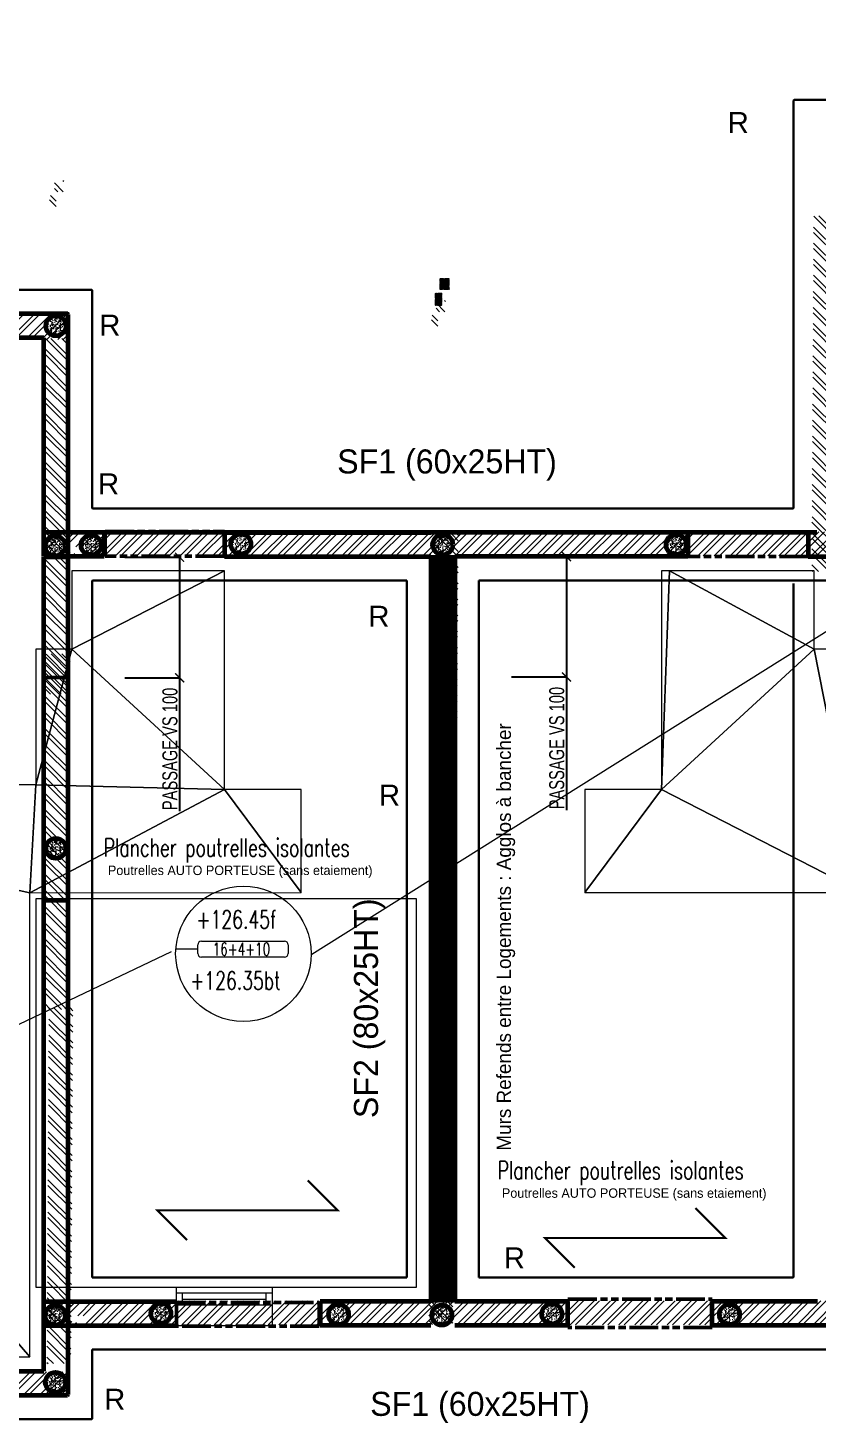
# Model space of a CAD drawing. Header units: metres. Extents: x -12536 to 12621, y -17191 to 9596.
# Drawn here: x -4391 to -3735, y -14073 to -12912 of the extents above; entities that cross this region are included whole.
import ezdxf

# ---------------------------------------------------------------- set-up
doc = ezdxf.new("R2010")
doc.units = ezdxf.units.M
doc.header["$MEASUREMENT"] = 0
doc.header["$PDMODE"] = 2
doc.header["$PDSIZE"] = 0.25
doc.linetypes.add('ACAD_ISO09W100', pattern=[45, 24, -3, 6, -3, 6, -3])
for name, color, linetype, lineweight in [('B-COT', 1, 'Continuous', 18), ('B-HAC', 8, 'Continuous', 9), ('B-HACH', 8, 'Continuous', 9), ('B-TEXT-NIVEAU', 3, 'Continuous', 20), ('B-TITRE POTEAUX', 7, 'Continuous', 60), ('B-VOILE-BA', 7, 'Continuous', 60), ('DALLE', 5, 'Continuous', 9)]:
    doc.layers.add(name, color=color, linetype=linetype, lineweight=lineweight)
doc.layers.add('B-HATCH-RELEVE', color=7, linetype='Continuous')
doc.layers.add('Calque commun', color=7, linetype='Continuous')
doc.styles.add('Arial', font='arial.ttf', dxfattribs={"height": 0.128})
doc.styles.add('Century Gothic4', font='GOTHIC.TTF', dxfattribs={"height": 0.4})
doc.styles.add('TEXTE', font='arial.ttf', dxfattribs={"width": 0.7})
doc.styles.add('TEXTE100', font='romans.shx', dxfattribs={"width": 0.7, "height": 0.3})
doc.dimstyles.new('COT 50', dxfattribs={"dimscale": 0.05, "dimtxt": 250, "dimasz": 150, "dimexe": 1, "dimexo": 2, "dimgap": 30, "dimtad": 1, "dimdec": 1, "dimrnd": 0.5, "dimzin": 12, "dimdsep": 46, "dimtxsty": 'TEXTE', "dimblk1": 'ARCHTICK', "dimblk2": 'ARCHTICK', "dimsah": 1, "dimcen": 0, "dimdle": 1.5, "dimclrd": 1, "dimclre": 1, "dimclrt": 3, "dimadec": 0, "dimazin": 0, "dimtfac": 1, "dimtdec": 1, "dimtmove": 0, "dimatfit": 3, "dimldrblk": 'ARCHTICK', "dimfxl": 1, "dimtolj": 1, "dimtzin": 0, "dimarcsym": 0})

# ---------------------------------------------------------------- blocks, each defined once
blk = doc.blocks.new('@PRES_1_$$_1-32')
at = {"layer": 'Calque commun', "color": 5, "linetype": 'Continuous', "lineweight": 5}
for p, q in [((0, 0.32), (0.8, 0.32)), ((0.8, 0.15), (0, 0.15)), ((0.05, 0.05), (0.05, 0.15)), ((0.75, 0.15), (0.75, 0.05)), ((0.8, 0.05), (0, 0.05)), ((0, 0), (0.8, 0)), ((0.05, 0.1), (0.75, 0.1))]:
    blk.add_line(p, q, dxfattribs=at)
blk = doc.blocks.new('@PRES_1_$$_1-33')
at = {"layer": 'Calque commun', "color": 7, "linetype": 'Continuous', "lineweight": 5}
blk.add_line((0, 0), (0, 0.32), dxfattribs=at)
blk = doc.blocks.new('@PRES_1_$$_1-34')
at = {"layer": 'Calque commun', "color": 7, "linetype": 'Continuous', "lineweight": 5}
blk.add_line((0, 0), (0, 0.32), dxfattribs=at)
blk = doc.blocks.new('INTER_2D_COMB12')
at = {"layer": 'Calque commun', "color": 0, "linetype": 'ByBlock', "lineweight": -2}
for name in ['@PRES_1_$$_1-32', '@PRES_1_$$_1-33']:
    blk.add_blockref(name, (0, 0), dxfattribs=at)
at = {"layer": 'Calque commun', "color": 0, "linetype": 'ByBlock', "lineweight": -2, "extrusion": (0, 0, -1), "xscale": -1, "yscale": -1, "zscale": -1, "rotation": 180}
blk.add_blockref('@PRES_1_$$_1-34', (-0.8, 0), dxfattribs=at)
blk = doc.blocks.new('PLACED_COMB12')
at = {"layer": 'Calque commun', "color": 0, "linetype": 'ByBlock', "lineweight": -2}
blk.add_blockref('INTER_2D_COMB12', (0, 0), dxfattribs=at)
blk = doc.blocks.new('_ArchTick')
at = {"color": 0, "linetype": 'ByBlock', "const_width": 0.15}
blk.add_lwpolyline([(-0.5, -0.5), (0.5, 0.5)], dxfattribs=at)
blk = doc.blocks.new('*D2152')
at = {"layer": 'B-HATCH-RELEVE', "color": 1, "lineweight": -2, "transparency": 16777216}
for p, q in [((-4310.9, -13352.6), (-4265.1, -13352.6)), ((-4265.2, -13352.5), (-4265.2, -13452.9)), ((-4310.9, -13452.9), (-4265.1, -13452.9)), ((-4265.2, -13452.9), (-4265.2, -13563.8))]:
    blk.add_line(p, q, dxfattribs=at)
at = {"layer": 'Defpoints', "color": 0, "transparency": 16777216}
for p in [(-4311, -13352.6), (-4311, -13452.9), (-4265.2, -13452.9)]:
    blk.add_point(p, dxfattribs=at)
at = {"layer": 'B-HATCH-RELEVE', "color": 1, "lineweight": -2, "transparency": 16777216, "xscale": 7.5, "yscale": 7.5, "zscale": 7.5}
for p, rotation in [((-4265.2, -13352.6), 90), ((-4265.2, -13452.9), 270)]:
    blk.add_blockref('_ArchTick', p, dxfattribs=dict(at, rotation=rotation))
at = {"layer": 'B-HATCH-RELEVE', "color": 3, "transparency": 16777216, "insert": (-4273.2, -13512.1), "char_height": 12.5, "attachment_point": 5, "rotation": 90, "style": 'TEXTE'}
blk.add_mtext('\\A1;PASSAGE VS 100', dxfattribs=at)
blk = doc.blocks.new('*D2153')
at = {"layer": 'B-HATCH-RELEVE', "color": 1, "lineweight": -2, "transparency": 16777216}
for p, q in [((-3989, -13352), (-3943.2, -13352)), ((-3943.2, -13351.9), (-3943.2, -13452.2)), ((-3989, -13452.2), (-3943.2, -13452.2)), ((-3943.2, -13452.2), (-3943.2, -13563.1))]:
    blk.add_line(p, q, dxfattribs=at)
at = {"layer": 'Defpoints', "color": 0, "transparency": 16777216}
for p in [(-3989.1, -13352), (-3989.1, -13452.2), (-3943.2, -13452.2)]:
    blk.add_point(p, dxfattribs=at)
at = {"layer": 'B-HATCH-RELEVE', "color": 1, "lineweight": -2, "transparency": 16777216, "xscale": 7.5, "yscale": 7.5, "zscale": 7.5}
for p, rotation in [((-3943.2, -13352), 90), ((-3943.2, -13452.2), 270)]:
    blk.add_blockref('_ArchTick', p, dxfattribs=dict(at, rotation=rotation))
at = {"layer": 'B-HATCH-RELEVE', "color": 3, "transparency": 16777216, "insert": (-3951.2, -13511.4), "char_height": 12.5, "attachment_point": 5, "rotation": 90, "style": 'TEXTE'}
blk.add_mtext('\\A1;PASSAGE VS 100', dxfattribs=at)

msp = doc.modelspace()

# ---------------------------------------------------------------- hatches: boundary and pattern name
at = {"layer": 'B-HAC'}
h = msp.add_hatch(dxfattribs=at)
h.set_pattern_fill('ANSI32', color=256, angle=-90)
h.set_pattern_definition([(315, (88365.885, 50509.699), (6.7351921, 6.7351921), []), (315, (88365.885, 50505.209), (6.7351921, 6.7351921), [])])
h.paths.add_polyline_path([(-3717.344, -13068.5), (-3719.012, -13364.481), (-3739.012, -13364.481), (-3737.344, -13068.5)])
h.paths.add_polyline_path([(-3736.701, -12392.164), (-3731.193, -12392.239), (-3731.193, -12402.582), (-3736.701, -12402.508)])
h.paths.add_polyline_path([(-3732.792, -12380.007), (-3724.959, -12379.962), (-3724.933, -12389.234), (-3732.766, -12389.279)])
h = msp.add_hatch(dxfattribs=at)
h.set_pattern_fill('ANSI32', color=256, angle=-90)
h.set_pattern_definition([(315, (87726.695, 50407.707), (6.7351921, 6.7351921), []), (315, (87726.695, 50403.217), (6.7351921, 6.7351921), [])])
h.paths.add_polyline_path([(-4356.533, -13170.492), (-4358.201, -13466.473), (-4378.201, -13466.473), (-4376.533, -13170.492)])
h.paths.add_polyline_path([(-4375.891, -12494.156), (-4370.382, -12494.231), (-4370.382, -12504.574), (-4375.891, -12504.5)])
h.paths.add_polyline_path([(-4371.981, -12481.999), (-4364.148, -12481.954), (-4364.122, -12491.226), (-4371.955, -12491.271)])
h = msp.add_hatch(dxfattribs=at)
h.set_pattern_fill('ANSI32', color=256, angle=-90)
h.set_pattern_definition([(315, (87726.851, 50145.274), (6.7351921, 6.7351921), []), (315, (87726.851, 50140.784), (6.7351921, 6.7351921), [])])
h.paths.add_polyline_path([(-4356.377, -13432.925), (-4358.045, -13728.905), (-4378.045, -13728.905), (-4376.377, -13432.925)])
h.paths.add_polyline_path([(-4375.735, -12756.589), (-4370.226, -12756.663), (-4370.226, -12767.007), (-4375.735, -12766.932)])
h.paths.add_polyline_path([(-4371.826, -12744.431), (-4363.992, -12744.387), (-4363.966, -12753.659), (-4371.799, -12753.703)])
h = msp.add_hatch(dxfattribs=at)
h.set_pattern_fill('ANSI32', color=256, angle=-90)
h.set_pattern_definition([(315, (87729.226, 49850.515), (6.7351921, 6.7351921), []), (315, (87729.226, 49846.025), (6.7351921, 6.7351921), [])])
h.paths.add_polyline_path([(-4354.003, -13727.684), (-4355.671, -14023.665), (-4375.671, -14023.665), (-4374.003, -13727.684)])
h.paths.add_polyline_path([(-4373.36, -13051.348), (-4367.852, -13051.423), (-4367.852, -13061.766), (-4373.36, -13061.691)])
h.paths.add_polyline_path([(-4369.451, -13039.191), (-4361.618, -13039.146), (-4361.592, -13048.418), (-4369.425, -13048.463)])
h = msp.add_hatch(dxfattribs=at)
h.set_pattern_fill('ANSI32', color=1, angle=-90)
h.set_pattern_definition([(315, (-101.99984, -18422.1329), (0.265165043, 0.265165043), []), (315, (-101.99984, -18422.30967), (0.265165043, 0.265165043), [])])
h.paths.add_polyline_path([(-4035.865, -13352.414), (-4036.305, -13972.636), (-4055.5, -13972.633), (-4055.06, -13352.411)])
h.paths.add_polyline_path([(-4052.437, -13132.704), (-4046.928, -13132.779), (-4046.928, -13143.122), (-4052.437, -13143.048)])
h.paths.add_polyline_path([(-4048.528, -13120.547), (-4040.694, -13120.502), (-4040.668, -13129.774), (-4048.502, -13129.819)])
h = msp.add_hatch(dxfattribs=at)
h.set_pattern_fill('ANSI32', color=256, angle=-90)
h.set_pattern_definition([(315, (88046.972, 49750.74), (6.7351921, 6.7351921), []), (315, (88046.972, 49746.2495), (6.7351921, 6.7351921), [])])
h.paths.add_polyline_path([(-4033.164, -13333.434), (-4037.775, -13991.044), (-4057.775, -13991.044), (-4053.164, -13333.434)])
h.paths.add_polyline_path([(-4055.614, -13151.123), (-4050.105, -13151.198), (-4050.105, -13161.541), (-4055.614, -13161.467)])
h.paths.add_polyline_path([(-4051.704, -13138.966), (-4043.871, -13138.922), (-4043.845, -13148.193), (-4051.678, -13148.238)])
h = msp.add_hatch(dxfattribs=at)
h.set_pattern_fill('ANSI32', color=256)
h.set_pattern_definition([(45, (-67898.721, 78933.47), (-6.7351921, 6.7351921), []), (45, (-67894.231, 78933.47), (-6.7351921, 6.7351921), [])])
h.paths.add_polyline_path([(-5016.02, -13151.201), (-4357.176, -13151.277), (-4357.176, -13171.277), (-5016.02, -13171.201)])
h.paths.add_polyline_path([(-4996.858, -13169.116), (-4996.783, -13163.607), (-4986.44, -13163.607), (-4986.515, -13169.116)], flags=16)
h.paths.add_polyline_path([(-5009.015, -13165.206), (-5009.06, -13157.373), (-4999.788, -13157.347), (-4999.743, -13165.18)], flags=16)
h = msp.add_hatch(dxfattribs=at)
h.set_pattern_fill('ANSI32', color=256)
h.set_pattern_definition([(45, (-67258.114, 78753.221), (-6.7351921, 6.7351921), []), (45, (-67253.624, 78753.221), (-6.7351921, 6.7351921), [])])
h.paths.add_polyline_path([(-4375.413, -13331.45), (-3716.569, -13331.526), (-3716.569, -13351.526), (-4375.413, -13351.45)])
h.paths.add_polyline_path([(-4356.251, -13349.365), (-4356.176, -13343.857), (-4345.833, -13343.857), (-4345.907, -13349.365)], flags=16)
h.paths.add_polyline_path([(-4368.408, -13345.456), (-4368.453, -13337.623), (-4359.181, -13337.597), (-4359.136, -13345.43)], flags=16)
h = msp.add_hatch(dxfattribs=at)
h.set_pattern_fill('ANSI32', color=256)
h.set_pattern_definition([(45, (-67256.661, 78113.198), (-6.7351921, 6.7351921), []), (45, (-67252.171, 78113.198), (-6.7351921, 6.7351921), [])])
h.paths.add_polyline_path([(-4373.96, -13971.473), (-3715.117, -13971.549), (-3715.117, -13991.549), (-4373.96, -13991.473)])
h.paths.add_polyline_path([(-4354.798, -13989.388), (-4354.723, -13983.879), (-4344.38, -13983.879), (-4344.455, -13989.388)], flags=16)
h.paths.add_polyline_path([(-4366.955, -13985.478), (-4367, -13977.645), (-4357.728, -13977.619), (-4357.683, -13985.452)], flags=16)
h = msp.add_hatch(dxfattribs=at)
h.set_pattern_fill('ANSI32', color=256)
h.set_pattern_definition([(45, (-67901.06, 78054.328), (-6.7351921, 6.7351921), []), (45, (-67896.57, 78054.328), (-6.7351921, 6.7351921), [])])
h.paths.add_polyline_path([(-5018.359, -14030.344), (-4359.515, -14030.42), (-4359.515, -14050.42), (-5018.359, -14050.344)])
h.paths.add_polyline_path([(-4999.197, -14048.258), (-4999.122, -14042.75), (-4988.779, -14042.75), (-4988.853, -14048.258)], flags=16)
h.paths.add_polyline_path([(-5011.354, -14044.349), (-5011.399, -14036.516), (-5002.127, -14036.49), (-5002.082, -14044.323)], flags=16)
at = {"layer": 'B-HACH', "ltscale": 0.225}
h = msp.add_hatch(dxfattribs=at)
h.set_pattern_fill('AR-CONC', color=256, scale=0.028, style=0)
h.set_pattern_definition([(50, (3566.4433, -1823.524), (5.1011707, -0.4462944), [0.5334, -5.8674]), (355, (3566.4433, -1823.524), (-0.9867991, 5.349586), [0.42672, -4.69392]), (100.451, (3566.8684, -1823.561), (4.11439, 4.9032673), [0.45332, -4.98652]), (46.1842, (3566.443, -1822.1016), (7.5902131, -1.1771852), [0.8001, -8.8011]), (96.6356, (3567.076, -1822.2), (6.6473186, 6.9279156), [0.67998, -7.47978]), (351.184, (3566.443, -1822.102), (6.647329, 6.9279033), [0.64008, -7.04088]), (21, (3567.1545, -1822.4572), (4.2452166, -2.8634345), [0.5334, -5.8674]), (326, (3567.1545, -1822.457), (1.7304568, 5.157263), [0.42672, -4.69392]), (71.4514, (3567.508, -1822.696), (5.9756617, 2.29384), [0.45332, -4.98652]), (37.5, (3566.4433, -1823.524), (0.0864809, 2.3675411), [0, -4.637024, 0, -4.76504, 0, -4.7117]), (7.5, (3566.4433, -1823.524), (1.87095055, 2.8050561), [0, -2.716784, 0, -4.530344, 0, -1.79578]), (327.5, (3564.8573, -1823.524), (3.79653666, -0.16040483), [0, -1.778, 0, -5.54736, 0, -7.36092]), (317.5, (3564.146, -1823.524), (4.1476171, 0.71194175), [0, -2.3114, 0, -3.684016, 0, -5.22732])])
h.paths.add_polyline_path([(-4359.744, -13159.987, 1), (-4376.544, -13159.987, 1)])
h = msp.add_hatch(dxfattribs=at)
h.set_pattern_fill('AR-CONC', color=256, scale=0.028, style=0)
h.set_pattern_definition([(50, (3565.7417, -2006.5864), (5.1011707, -0.4462944), [0.5334, -5.8674]), (355, (3565.7417, -2006.5864), (-0.9867991, 5.349586), [0.42672, -4.69392]), (100.451, (3566.167, -2006.6236), (4.11439, 4.9032673), [0.45332, -4.98652]), (46.1842, (3565.7417, -2005.164), (7.5902131, -1.1771852), [0.8001, -8.8011]), (96.6356, (3566.374, -2005.262), (6.6473186, 6.9279156), [0.67998, -7.47978]), (351.184, (3565.742, -2005.164), (6.647329, 6.9279033), [0.64008, -7.04088]), (21, (3566.453, -2005.5196), (4.2452166, -2.8634345), [0.5334, -5.8674]), (326, (3566.453, -2005.5196), (1.7304568, 5.157263), [0.42672, -4.69392]), (71.4514, (3566.8066, -2005.758), (5.9756617, 2.29384), [0.45332, -4.98652]), (37.5, (3565.7417, -2006.5864), (0.0864809, 2.3675411), [0, -4.637024, 0, -4.76504, 0, -4.7117]), (7.5, (3565.7417, -2006.5864), (1.87095055, 2.8050561), [0, -2.716784, 0, -4.530344, 0, -1.79578]), (327.5, (3564.1557, -2006.5864), (3.79653666, -0.16040483), [0, -1.778, 0, -5.54736, 0, -7.36092]), (317.5, (3563.4445, -2006.5864), (4.1476171, 0.71194175), [0, -2.3114, 0, -3.684016, 0, -5.22732])])
h.paths.add_polyline_path([(-4360.446, -13343.05, 1), (-4377.246, -13343.05, 1)])
h = msp.add_hatch(dxfattribs=at)
h.set_pattern_fill('AR-CONC', color=256, scale=0.028, style=0)
h.set_pattern_definition([(50, (3595.7904, -2006.0775), (5.1011707, -0.4462944), [0.5334, -5.8674]), (355, (3595.7904, -2006.0775), (-0.9867991, 5.349586), [0.42672, -4.69392]), (100.451, (3596.2155, -2006.1147), (4.11439, 4.9032673), [0.45332, -4.98652]), (46.1842, (3595.7904, -2004.655), (7.5902131, -1.1771852), [0.8001, -8.8011]), (96.6356, (3596.423, -2004.753), (6.6473186, 6.9279156), [0.67998, -7.47978]), (351.184, (3595.79, -2004.655), (6.647329, 6.9279033), [0.64008, -7.04088]), (21, (3596.5016, -2005.0107), (4.2452166, -2.8634345), [0.5334, -5.8674]), (326, (3596.5016, -2005.0107), (1.7304568, 5.157263), [0.42672, -4.69392]), (71.4514, (3596.8553, -2005.2493), (5.9756617, 2.29384), [0.45332, -4.98652]), (37.5, (3595.7904, -2006.0775), (0.0864809, 2.3675411), [0, -4.637024, 0, -4.76504, 0, -4.7117]), (7.5, (3595.7904, -2006.0775), (1.87095055, 2.8050561), [0, -2.716784, 0, -4.530344, 0, -1.79578]), (327.5, (3594.2044, -2006.0775), (3.79653666, -0.16040483), [0, -1.778, 0, -5.54736, 0, -7.36092]), (317.5, (3593.4932, -2006.0775), (4.1476171, 0.71194175), [0, -2.3114, 0, -3.684016, 0, -5.22732])])
h.paths.add_polyline_path([(-4330.397, -13342.541, 1), (-4347.197, -13342.541, 1)])
h = msp.add_hatch(dxfattribs=at)
h.set_pattern_fill('AR-CONC', color=256, scale=0.028, style=0)
h.set_pattern_definition([(50, (3720.398, -2005.0597), (5.1011707, -0.4462944), [0.5334, -5.8674]), (355, (3720.398, -2005.0597), (-0.9867991, 5.349586), [0.42672, -4.69392]), (100.451, (3720.823, -2005.097), (4.11439, 4.9032673), [0.45332, -4.98652]), (46.1842, (3720.398, -2003.637), (7.5902131, -1.1771852), [0.8001, -8.8011]), (96.6356, (3721.0304, -2003.735), (6.6473186, 6.9279156), [0.67998, -7.47978]), (351.184, (3720.398, -2003.637), (6.647329, 6.9279033), [0.64008, -7.04088]), (21, (3721.109, -2003.993), (4.2452166, -2.8634345), [0.5334, -5.8674]), (326, (3721.109, -2003.993), (1.7304568, 5.157263), [0.42672, -4.69392]), (71.4514, (3721.463, -2004.2315), (5.9756617, 2.29384), [0.45332, -4.98652]), (37.5, (3720.3979, -2005.0597), (0.0864809, 2.3675411), [0, -4.637024, 0, -4.76504, 0, -4.7117]), (7.5, (3720.3979, -2005.0597), (1.87095055, 2.8050561), [0, -2.716784, 0, -4.530344, 0, -1.79578]), (327.5, (3718.8119, -2005.0597), (3.79653666, -0.16040483), [0, -1.778, 0, -5.54736, 0, -7.36092]), (317.5, (3718.1007, -2005.0597), (4.1476171, 0.71194175), [0, -2.3114, 0, -3.684016, 0, -5.22732])])
h.paths.add_polyline_path([(-4205.789, -13341.523, 1), (-4222.589, -13341.523, 1)])
h = msp.add_hatch(dxfattribs=at)
h.set_pattern_fill('AR-CONC', color=256, scale=0.028, style=0)
h.set_pattern_definition([(50, (3888.426, -2005.621), (5.1011707, -0.4462944), [0.5334, -5.8674]), (355, (3888.426, -2005.621), (-0.9867991, 5.349586), [0.42672, -4.69392]), (100.451, (3888.851, -2005.6583), (4.11439, 4.9032673), [0.45332, -4.98652]), (46.1842, (3888.426, -2004.199), (7.5902131, -1.1771852), [0.8001, -8.8011]), (96.6356, (3889.058, -2004.297), (6.6473186, 6.9279156), [0.67998, -7.47978]), (351.184, (3888.426, -2004.199), (6.647329, 6.9279033), [0.64008, -7.04088]), (21, (3889.137, -2004.5543), (4.2452166, -2.8634345), [0.5334, -5.8674]), (326, (3889.137, -2004.5543), (1.7304568, 5.157263), [0.42672, -4.69392]), (71.4514, (3889.491, -2004.793), (5.9756617, 2.29384), [0.45332, -4.98652]), (37.5, (3888.4258, -2005.6211), (0.0864809, 2.3675411), [0, -4.637024, 0, -4.76504, 0, -4.7117]), (7.5, (3888.4258, -2005.621), (1.87095055, 2.8050561), [0, -2.716784, 0, -4.530344, 0, -1.79578]), (327.5, (3886.8398, -2005.6211), (3.79653666, -0.16040483), [0, -1.778, 0, -5.54736, 0, -7.36092]), (317.5, (3886.1286, -2005.621), (4.1476171, 0.71194175), [0, -2.3114, 0, -3.684016, 0, -5.22732])])
h.paths.add_polyline_path([(-4037.761, -13342.084, 1), (-4054.561, -13342.084, 1)])
h = msp.add_hatch(dxfattribs=at)
h.set_pattern_fill('AR-CONC', color=256, scale=0.028, style=0)
h.set_pattern_definition([(50, (4082.686, -2005.5192), (5.1011707, -0.4462944), [0.5334, -5.8674]), (355, (4082.686, -2005.519), (-0.9867991, 5.349586), [0.42672, -4.69392]), (100.451, (4083.111, -2005.5564), (4.11439, 4.9032673), [0.45332, -4.98652]), (46.1842, (4082.686, -2004.097), (7.5902131, -1.1771852), [0.8001, -8.8011]), (96.6356, (4083.3186, -2004.195), (6.6473186, 6.9279156), [0.67998, -7.47978]), (351.184, (4082.686, -2004.097), (6.647329, 6.9279033), [0.64008, -7.04088]), (21, (4083.3973, -2004.4524), (4.2452166, -2.8634345), [0.5334, -5.8674]), (326, (4083.3973, -2004.4524), (1.7304568, 5.157263), [0.42672, -4.69392]), (71.4514, (4083.751, -2004.691), (5.9756617, 2.29384), [0.45332, -4.98652]), (37.5, (4082.686, -2005.5192), (0.0864809, 2.3675411), [0, -4.637024, 0, -4.76504, 0, -4.7117]), (7.5, (4082.686, -2005.5192), (1.87095055, 2.8050561), [0, -2.716784, 0, -4.530344, 0, -1.79578]), (327.5, (4081.1, -2005.5192), (3.79653666, -0.16040483), [0, -1.778, 0, -5.54736, 0, -7.36092]), (317.5, (4080.389, -2005.5192), (4.1476171, 0.71194175), [0, -2.3114, 0, -3.684016, 0, -5.22732])])
h.paths.add_polyline_path([(-3843.501, -13341.982, 1), (-3860.301, -13341.982, 1)])
h = msp.add_hatch(dxfattribs=at)
h.set_pattern_fill('AR-CONC', color=256, scale=0.028, style=0)
h.set_pattern_definition([(50, (3889.2774, -2254.009), (5.1011707, -0.4462944), [0.5334, -5.8674]), (355, (3889.2774, -2254.009), (-0.9867991, 5.349586), [0.42672, -4.69392]), (100.451, (3889.7025, -2254.046), (4.11439, 4.9032673), [0.45332, -4.98652]), (46.1842, (3889.2774, -2252.5865), (7.5902131, -1.1771852), [0.8001, -8.8011]), (96.6356, (3889.91, -2252.685), (6.6473186, 6.9279156), [0.67998, -7.47978]), (351.184, (3889.277, -2252.5865), (6.647329, 6.9279033), [0.64008, -7.04088]), (21, (3889.9886, -2252.942), (4.2452166, -2.8634345), [0.5334, -5.8674]), (326, (3889.9886, -2252.942), (1.7304568, 5.157263), [0.42672, -4.69392]), (71.4514, (3890.3423, -2253.1808), (5.9756617, 2.29384), [0.45332, -4.98652]), (37.5, (3889.2774, -2254.009), (0.0864809, 2.3675411), [0, -4.637024, 0, -4.76504, 0, -4.7117]), (7.5, (3889.2774, -2254.009), (1.87095055, 2.8050561), [0, -2.716784, 0, -4.530344, 0, -1.79578]), (327.5, (3887.6914, -2254.009), (3.79653666, -0.16040483), [0, -1.778, 0, -5.54736, 0, -7.36092]), (317.5, (3886.9802, -2254.009), (4.1476171, 0.71194175), [0, -2.3114, 0, -3.684016, 0, -5.22732])])
h.paths.add_polyline_path([(-4036.91, -13590.472, 1), (-4053.71, -13590.472, 1)])
h = msp.add_hatch(dxfattribs=at)
h.set_pattern_fill('AR-CONC', color=256, scale=0.028, style=0)
h.set_pattern_definition([(50, (3566.3743, -2258.394), (5.1011707, -0.4462944), [0.5334, -5.8674]), (355, (3566.3743, -2258.394), (-0.9867991, 5.349586), [0.42672, -4.69392]), (100.451, (3566.7994, -2258.4314), (4.11439, 4.9032673), [0.45332, -4.98652]), (46.1842, (3566.374, -2256.972), (7.5902131, -1.1771852), [0.8001, -8.8011]), (96.6356, (3567.007, -2257.07), (6.6473186, 6.9279156), [0.67998, -7.47978]), (351.184, (3566.374, -2256.972), (6.647329, 6.9279033), [0.64008, -7.04088]), (21, (3567.0855, -2257.3274), (4.2452166, -2.8634345), [0.5334, -5.8674]), (326, (3567.0855, -2257.3274), (1.7304568, 5.157263), [0.42672, -4.69392]), (71.4514, (3567.4393, -2257.566), (5.9756617, 2.29384), [0.45332, -4.98652]), (37.5, (3566.3743, -2258.3942), (0.0864809, 2.3675411), [0, -4.637024, 0, -4.76504, 0, -4.7117]), (7.5, (3566.3743, -2258.3942), (1.87095055, 2.8050561), [0, -2.716784, 0, -4.530344, 0, -1.79578]), (327.5, (3564.7883, -2258.3942), (3.79653666, -0.16040483), [0, -1.778, 0, -5.54736, 0, -7.36092]), (317.5, (3564.077, -2258.3942), (4.1476171, 0.71194175), [0, -2.3114, 0, -3.684016, 0, -5.22732])])
h.paths.add_polyline_path([(-4359.813, -13594.857, 1), (-4376.613, -13594.857, 1)])
h = msp.add_hatch(dxfattribs=at)
h.set_pattern_fill('AR-CONC', color=256, scale=0.028, style=0)
h.set_pattern_definition([(50, (3565.7854, -2646.8706), (5.1011707, -0.4462944), [0.5334, -5.8674]), (355, (3565.7854, -2646.8706), (-0.9867991, 5.349586), [0.42672, -4.69392]), (100.451, (3566.2105, -2646.9078), (4.11439, 4.9032673), [0.45332, -4.98652]), (46.1842, (3565.7854, -2645.448), (7.5902131, -1.1771852), [0.8001, -8.8011]), (96.6356, (3566.418, -2645.546), (6.6473186, 6.9279156), [0.67998, -7.47978]), (351.184, (3565.785, -2645.448), (6.647329, 6.9279033), [0.64008, -7.04088]), (21, (3566.4966, -2645.8038), (4.2452166, -2.8634345), [0.5334, -5.8674]), (326, (3566.4966, -2645.804), (1.7304568, 5.157263), [0.42672, -4.69392]), (71.4514, (3566.8503, -2646.0424), (5.9756617, 2.29384), [0.45332, -4.98652]), (37.5, (3565.7854, -2646.8706), (0.0864809, 2.3675411), [0, -4.637024, 0, -4.76504, 0, -4.7117]), (7.5, (3565.7854, -2646.8706), (1.87095055, 2.8050561), [0, -2.716784, 0, -4.530344, 0, -1.79578]), (327.5, (3564.1994, -2646.8706), (3.79653666, -0.16040483), [0, -1.778, 0, -5.54736, 0, -7.36092]), (317.5, (3563.4882, -2646.8706), (4.1476171, 0.71194175), [0, -2.3114, 0, -3.684016, 0, -5.22732])])
h.paths.add_polyline_path([(-4360.402, -13983.334, 1), (-4377.202, -13983.334, 1)])
h = msp.add_hatch(dxfattribs=at)
h.set_pattern_fill('AR-CONC', color=256, scale=0.028, style=0)
h.set_pattern_definition([(50, (3653.815, -2645.3626), (5.1011707, -0.4462944), [0.5334, -5.8674]), (355, (3653.815, -2645.3626), (-0.9867991, 5.349586), [0.42672, -4.69392]), (100.451, (3654.24, -2645.4), (4.11439, 4.9032673), [0.45332, -4.98652]), (46.1842, (3653.815, -2643.94), (7.5902131, -1.1771852), [0.8001, -8.8011]), (96.6356, (3654.4474, -2644.038), (6.6473186, 6.9279156), [0.67998, -7.47978]), (351.184, (3653.815, -2643.94), (6.647329, 6.9279033), [0.64008, -7.04088]), (21, (3654.526, -2644.2958), (4.2452166, -2.8634345), [0.5334, -5.8674]), (326, (3654.526, -2644.296), (1.7304568, 5.157263), [0.42672, -4.69392]), (71.4514, (3654.88, -2644.5344), (5.9756617, 2.29384), [0.45332, -4.98652]), (37.5, (3653.8149, -2645.3626), (0.0864809, 2.3675411), [0, -4.637024, 0, -4.76504, 0, -4.7117]), (7.5, (3653.8149, -2645.3626), (1.87095055, 2.8050561), [0, -2.716784, 0, -4.530344, 0, -1.79578]), (327.5, (3652.2289, -2645.3626), (3.79653666, -0.16040483), [0, -1.778, 0, -5.54736, 0, -7.36092]), (317.5, (3651.5177, -2645.3626), (4.1476171, 0.71194175), [0, -2.3114, 0, -3.684016, 0, -5.22732])])
h.paths.add_polyline_path([(-4272.372, -13981.826, 1), (-4289.172, -13981.826, 1)])
h = msp.add_hatch(dxfattribs=at)
h.set_pattern_fill('AR-CONC', color=256, scale=0.028, style=0)
h.set_pattern_definition([(50, (3801.7047, -2646.368), (5.1011707, -0.4462944), [0.5334, -5.8674]), (355, (3801.7047, -2646.368), (-0.9867991, 5.349586), [0.42672, -4.69392]), (100.451, (3802.13, -2646.405), (4.11439, 4.9032673), [0.45332, -4.98652]), (46.1842, (3801.705, -2644.9456), (7.5902131, -1.1771852), [0.8001, -8.8011]), (96.6356, (3802.337, -2645.044), (6.6473186, 6.9279156), [0.67998, -7.47978]), (351.184, (3801.705, -2644.9456), (6.647329, 6.9279033), [0.64008, -7.04088]), (21, (3802.416, -2645.301), (4.2452166, -2.8634345), [0.5334, -5.8674]), (326, (3802.416, -2645.301), (1.7304568, 5.157263), [0.42672, -4.69392]), (71.4514, (3802.7697, -2645.54), (5.9756617, 2.29384), [0.45332, -4.98652]), (37.5, (3801.7047, -2646.368), (0.0864809, 2.3675411), [0, -4.637024, 0, -4.76504, 0, -4.7117]), (7.5, (3801.7047, -2646.368), (1.87095055, 2.8050561), [0, -2.716784, 0, -4.530344, 0, -1.79578]), (327.5, (3800.1187, -2646.368), (3.79653666, -0.16040483), [0, -1.778, 0, -5.54736, 0, -7.36092]), (317.5, (3799.4075, -2646.368), (4.1476171, 0.71194175), [0, -2.3114, 0, -3.684016, 0, -5.22732])])
h.paths.add_polyline_path([(-4124.483, -13982.831, 1), (-4141.283, -13982.831, 1)])
h = msp.add_hatch(dxfattribs=at)
h.set_pattern_fill('AR-CONC', color=256, scale=0.028, style=0)
h.set_pattern_definition([(50, (3887.7223, -2646.8706), (5.1011707, -0.4462944), [0.5334, -5.8674]), (355, (3887.7223, -2646.8706), (-0.9867991, 5.349586), [0.42672, -4.69392]), (100.451, (3888.1474, -2646.9078), (4.11439, 4.9032673), [0.45332, -4.98652]), (46.1842, (3887.722, -2645.448), (7.5902131, -1.1771852), [0.8001, -8.8011]), (96.6356, (3888.355, -2645.546), (6.6473186, 6.9279156), [0.67998, -7.47978]), (351.184, (3887.722, -2645.448), (6.647329, 6.9279033), [0.64008, -7.04088]), (21, (3888.4335, -2645.8038), (4.2452166, -2.8634345), [0.5334, -5.8674]), (326, (3888.4335, -2645.804), (1.7304568, 5.157263), [0.42672, -4.69392]), (71.4514, (3888.7873, -2646.0424), (5.9756617, 2.29384), [0.45332, -4.98652]), (37.5, (3887.7223, -2646.8706), (0.0864809, 2.3675411), [0, -4.637024, 0, -4.76504, 0, -4.7117]), (7.5, (3887.7223, -2646.8706), (1.87095055, 2.8050561), [0, -2.716784, 0, -4.530344, 0, -1.79578]), (327.5, (3886.1363, -2646.8706), (3.79653666, -0.16040483), [0, -1.778, 0, -5.54736, 0, -7.36092]), (317.5, (3885.425, -2646.8706), (4.1476171, 0.71194175), [0, -2.3114, 0, -3.684016, 0, -5.22732])])
h.paths.add_polyline_path([(-4038.465, -13983.334, 1), (-4055.265, -13983.334, 1)])
h = msp.add_hatch(dxfattribs=at)
h.set_pattern_fill('AR-CONC', color=256, scale=0.028, style=0)
h.set_pattern_definition([(50, (3979.273, -2645.8653), (5.1011707, -0.4462944), [0.5334, -5.8674]), (355, (3979.273, -2645.8653), (-0.9867991, 5.349586), [0.42672, -4.69392]), (100.451, (3979.6983, -2645.9025), (4.11439, 4.9032673), [0.45332, -4.98652]), (46.1842, (3979.273, -2644.443), (7.5902131, -1.1771852), [0.8001, -8.8011]), (96.6356, (3979.906, -2644.541), (6.6473186, 6.9279156), [0.67998, -7.47978]), (351.184, (3979.273, -2644.443), (6.647329, 6.9279033), [0.64008, -7.04088]), (21, (3979.9844, -2644.7985), (4.2452166, -2.8634345), [0.5334, -5.8674]), (326, (3979.9844, -2644.7985), (1.7304568, 5.157263), [0.42672, -4.69392]), (71.4514, (3980.338, -2645.037), (5.9756617, 2.29384), [0.45332, -4.98652]), (37.5, (3979.2732, -2645.8653), (0.0864809, 2.3675411), [0, -4.637024, 0, -4.76504, 0, -4.7117]), (7.5, (3979.2732, -2645.8653), (1.87095055, 2.8050561), [0, -2.716784, 0, -4.530344, 0, -1.79578]), (327.5, (3977.6872, -2645.8653), (3.79653666, -0.16040483), [0, -1.778, 0, -5.54736, 0, -7.36092]), (317.5, (3976.976, -2645.8653), (4.1476171, 0.71194175), [0, -2.3114, 0, -3.684016, 0, -5.22732])])
h.paths.add_polyline_path([(-3946.914, -13982.329, 1), (-3963.714, -13982.329, 1)])
h = msp.add_hatch(dxfattribs=at)
h.set_pattern_fill('AR-CONC', color=256, scale=0.028, style=0)
h.set_pattern_definition([(50, (4127.163, -2646.368), (5.1011707, -0.4462944), [0.5334, -5.8674]), (355, (4127.163, -2646.368), (-0.9867991, 5.349586), [0.42672, -4.69392]), (100.451, (4127.588, -2646.405), (4.11439, 4.9032673), [0.45332, -4.98652]), (46.1842, (4127.163, -2644.9456), (7.5902131, -1.1771852), [0.8001, -8.8011]), (96.6356, (4127.7955, -2645.044), (6.6473186, 6.9279156), [0.67998, -7.47978]), (351.184, (4127.163, -2644.9456), (6.647329, 6.9279033), [0.64008, -7.04088]), (21, (4127.874, -2645.301), (4.2452166, -2.8634345), [0.5334, -5.8674]), (326, (4127.874, -2645.301), (1.7304568, 5.157263), [0.42672, -4.69392]), (71.4514, (4128.228, -2645.54), (5.9756617, 2.29384), [0.45332, -4.98652]), (37.5, (4127.163, -2646.368), (0.0864809, 2.3675411), [0, -4.637024, 0, -4.76504, 0, -4.7117]), (7.5, (4127.163, -2646.368), (1.87095055, 2.8050561), [0, -2.716784, 0, -4.530344, 0, -1.79578]), (327.5, (4125.577, -2646.368), (3.79653666, -0.16040483), [0, -1.778, 0, -5.54736, 0, -7.36092]), (317.5, (4124.8658, -2646.368), (4.1476171, 0.71194175), [0, -2.3114, 0, -3.684016, 0, -5.22732])])
h.paths.add_polyline_path([(-3799.024, -13982.831, 1), (-3815.824, -13982.831, 1)])
h = msp.add_hatch(dxfattribs=at)
h.set_pattern_fill('AR-CONC', color=256, scale=0.028, style=0)
h.set_pattern_definition([(50, (3566.0164, -2702.8004), (5.1011707, -0.4462944), [0.5334, -5.8674]), (355, (3566.0164, -2702.8004), (-0.9867991, 5.349586), [0.42672, -4.69392]), (100.451, (3566.4415, -2702.8375), (4.11439, 4.9032673), [0.45332, -4.98652]), (46.1842, (3566.0164, -2701.378), (7.5902131, -1.1771852), [0.8001, -8.8011]), (96.6356, (3566.649, -2701.476), (6.6473186, 6.9279156), [0.67998, -7.47978]), (351.184, (3566.016, -2701.378), (6.647329, 6.9279033), [0.64008, -7.04088]), (21, (3566.7276, -2701.7336), (4.2452166, -2.8634345), [0.5334, -5.8674]), (326, (3566.7276, -2701.7336), (1.7304568, 5.157263), [0.42672, -4.69392]), (71.4514, (3567.0813, -2701.972), (5.9756617, 2.29384), [0.45332, -4.98652]), (37.5, (3566.0164, -2702.8004), (0.0864809, 2.3675411), [0, -4.637024, 0, -4.76504, 0, -4.7117]), (7.5, (3566.0164, -2702.8004), (1.87095055, 2.8050561), [0, -2.716784, 0, -4.530344, 0, -1.79578]), (327.5, (3564.4304, -2702.8004), (3.79653666, -0.16040483), [0, -1.778, 0, -5.54736, 0, -7.36092]), (317.5, (3563.7192, -2702.8004), (4.1476171, 0.71194175), [0, -2.3114, 0, -3.684016, 0, -5.22732])])
h.paths.add_polyline_path([(-4360.171, -14039.264, 1), (-4376.971, -14039.264, 1)])

# ---------------------------------------------------------------- linework, layer by layer
at = {"layer": 'B-COT', "color": 6, "linetype": 'ACAD_ISO09W100', "lineweight": 50}
for points in [[(-4327.137, -13331.108), (-4227.943, -13331.108), (-4227.943, -13351.681), (-4327.137, -13351.681)], [(-3842.194, -13331.691), (-3741.734, -13331.691), (-3741.734, -13351.976), (-3842.194, -13351.976)], [(-4267.659, -13972.704), (-4149.068, -13972.704), (-4149.068, -13992.539), (-4267.659, -13992.539)], [(-3941.915, -13970.16), (-3821.797, -13970.16), (-3821.797, -13993.556), (-3941.915, -13993.556)]]:
    msp.add_lwpolyline(points, close=True, dxfattribs=at)
at = {"layer": 'B-COT', "color": 3, "linetype": 'Continuous', "lineweight": 50}
for points in [[(-4378.208, -13352.72), (-4358.205, -13352.87), (-4358.221, -13452.716), (-4378.252, -13452.734)], [(-4056.248, -13352.074), (-4036.245, -13352.224), (-4036.261, -13452.07), (-4056.293, -13452.088)]]:
    msp.add_lwpolyline(points, close=True, dxfattribs=at)
at = {"layer": 'B-TEXT-NIVEAU', "color": 6}
for p, q in [((-4155.21, -13682.801, -34.014), (-3111.301, -13028.11)), ((-4250.055, -13682.349, -34.014), (-4250.055, -13675.09, -34.014)), ((-4247.055, -13672.09, -34.014), (-4177.85, -13672.09, -34.014)), ((-4174.85, -13675.09, -34.014), (-4174.85, -13682.349, -34.014)), ((-4992.815, -14024.535), (-4272.07, -13680.639, -34.014)), ((-4250.055, -13678.719, -34.014), (-4268.344, -13678.719, -34.014)), ((-4177.85, -13685.349, -34.014), (-4247.055, -13685.349, -34.014))]:
    msp.add_line(p, q, dxfattribs=at)
msp.add_circle((-4212.125, -13682.547, -34.014), 56.35, dxfattribs=at)
for centre, start, end in [((-4247.055, -13675.09, -34.014), 90, 180), ((-4177.85, -13675.09, -34.014), 0, 90), ((-4247.055, -13682.349, -34.014), 180, 270), ((-4177.85, -13682.349, -34.014), 270, 0)]:
    msp.add_arc(centre, 3, start, end, dxfattribs=at)
at = {"layer": 'B-VOILE-BA', "color": 2, "lineweight": 30}
for p, q in [((-3754.084, -13311.432), (-3754.084, -12972.427)), ((-3753.584, -12971.927), (-3053.988, -12971.927)), ((-4338.585, -13129.931), (-5037.839, -13129.931)), ((-4338.085, -13311.432), (-4338.085, -13130.431)), ((-4337.585, -13311.932), (-3754.584, -13311.932)), ((-4338.084, -13951.928), (-4338.084, -13372.432)), ((-4076.084, -13371.932), (-4337.584, -13371.932)), ((-4076.084, -13371.932), (-4076.084, -13951.928)), ((-3694.584, -13371.932), (-4016.084, -13371.932)), ((-4016.084, -13371.932), (-4016.084, -13951.928)), ((-3754.077, -13951.428), (-3754.077, -13374.279)), ((-4338.084, -13951.928), (-4076.084, -13951.928)), ((-4016.084, -13951.928), (-3754.577, -13951.928)), ((-4338.084, -14069.431), (-4338.084, -14011.928)), ((-4338.084, -14011.928), (-3694.584, -14011.928)), ((-5037.839, -14069.931), (-4338.584, -14069.931))]:
    msp.add_line(p, q, dxfattribs=at)
at = {"layer": 'B-VOILE-BA'}
for p, q in [((-4358.585, -13149.931), (-5017.839, -13149.931)), ((-4358.085, -13351.932), (-4358.085, -13150.431)), ((-4378.085, -13169.931), (-4658.084, -13169.931)), ((-4378.085, -13351.932), (-4378.085, -13169.931)), ((-4327.888, -13331.932), (-4378.085, -13331.932)), ((-4327.888, -13331.932), (-4327.888, -13351.932)), ((-3734.704, -13331.932), (-4327.645, -13331.932)), ((-4227.888, -13331.932), (-4227.888, -13351.932)), ((-4227.888, -13331.932), (-4056.084, -13331.932)), ((-3842.084, -13331.932), (-3842.084, -13351.932)), ((-3742.084, -13331.932), (-3742.084, -13351.932)), ((-4327.888, -13351.932), (-4378.085, -13351.932)), ((-4378.084, -14029.931), (-4378.084, -13352.371)), ((-4358.084, -14049.431), (-4358.084, -13352.308)), ((-4227.888, -13351.932), (-4056.084, -13351.932)), ((-4056.084, -13351.932), (-4056.084, -13971.928)), ((-3842.084, -13351.932), (-4036.084, -13351.932)), ((-4036.084, -13351.932), (-4036.084, -13971.928)), ((-3742.084, -13351.932), (-3714.084, -13351.932)), ((-4378.077, -13637.905), (-4358.072, -13637.905)), ((-4378.084, -13971.928), (-4268.053, -13971.928)), ((-4056.084, -13971.928), (-4148.14, -13971.928)), ((-4148.14, -13971.928), (-4148.14, -13991.928)), ((-3942.084, -13971.926), (-4036.084, -13971.928)), ((-3942.084, -13991.927), (-3942.084, -13971.926)), ((-3734.084, -13971.928), (-3822.084, -13971.926)), ((-3822.084, -13971.926), (-3822.084, -13991.927)), ((-4378.084, -13991.928), (-4268.053, -13991.928)), ((-4056.084, -13991.928), (-4148.14, -13991.928)), ((-3942.084, -13991.926), (-4036.084, -13991.928)), ((-3714.584, -13991.928), (-3822.084, -13991.926)), ((-4464.084, -14029.931), (-4378.084, -14029.931)), ((-5017.839, -14049.931), (-4358.584, -14049.931))]:
    msp.add_line(p, q, dxfattribs=at)
for centre in [(-4368.144, -13159.987), (-4368.846, -13343.05), (-4338.797, -13342.541), (-4214.189, -13341.523), (-4046.161, -13342.084), (-3851.901, -13341.982), (-4045.31, -13590.472), (-4368.213, -13594.857), (-4368.802, -13983.334), (-4280.772, -13981.826), (-4132.883, -13982.831), (-4046.865, -13983.334), (-3955.314, -13982.329), (-3807.424, -13982.831), (-4368.571, -14039.264)]:
    msp.add_circle(centre, 8.4, dxfattribs=at)
at = {"layer": 'B-VOILE-BA', "color": 2, "lineweight": 30}
for centre, start, end in [((-3753.584, -12972.427), 90, 179.999984), ((-4338.585, -13130.431), 0, 90), ((-4337.585, -13311.432), 180, 270), ((-3754.584, -13311.432), 270, 359.999984), ((-4337.584, -13372.432), 90, 180), ((-3754.577, -13951.428), 270, 0), ((-4338.584, -14069.431), 270, 0)]:
    msp.add_arc(centre, 0.5, start, end, dxfattribs=at)
at = {"layer": 'B-VOILE-BA'}
for centre, start, end in [((-4358.585, -13150.431), 0, 90), ((-4358.584, -14049.431), 270, 0)]:
    msp.add_arc(centre, 0.5, start, end, dxfattribs=at)
at = {"layer": 'DALLE', "const_width": 1.68}
for points in [[(-4158.552, -13871.181), (-4133.618, -13896.092), (-4283.72, -13896.092), (-4258.96, -13920.83)], [(-3835.844, -13894.229), (-3810.91, -13919.141), (-3961.012, -13919.141), (-3936.253, -13943.879)]]:
    msp.add_lwpolyline(points, dxfattribs=at)

# ---------------------------------------------------------------- block references
at = {"layer": 'B-VOILE-BA', "extrusion": (0, 0, -1), "xscale": -100, "yscale": -100, "zscale": -100}
msp.add_blockref('PLACED_COMB12', (4268.14, -13959.928), dxfattribs=at)

# ---------------------------------------------------------------- texts
at = {"color": 6, "lineweight": 40, "style": 'Century Gothic4'}
for p in [(-4324.868, -13617.049), (-3996.917, -13885.662)]:
    msp.add_text('Poutrelles AUTO PORTEUSE (sans etaiement) ', height=7.84, dxfattribs=at).set_placement(p)
at = {"layer": 'B-HAC', "color": 1, "style": 'Century Gothic4'}
msp.add_text('Murs Refends entre Logements : Agglos à bancher', height=11.76, rotation=90, dxfattribs=at).set_placement((-3989.371, -13846.473))
at = {"layer": 'B-TEXT-NIVEAU', "style": 'TEXTE100', "width": 0.7}
for s, height, p in [('Plancher poutrelles isolantes', 15, (-4328.364, -13601.665, -34.014)), ('+126.45f', 15, (-4251.145, -13661.488, -34.014)), ('16+4+10', 10.5, (-4237.679, -13683.922, -34.014)), ('+126.35bt', 15, (-4256.274, -13712.396, -34.014)), ('Plancher poutrelles isolantes', 15, (-4000.413, -13870.278, -34.014))]:
    msp.add_text(s, height=height, dxfattribs=at).set_placement(p)
at = {"layer": 'B-TITRE POTEAUX', "style": 'Arial'}
for p in [(-3809.004, -12999.542, -34.014), (-4332.131, -13168.121, -34.014), (-4333.185, -13300.214, -34.014), (-4108.128, -13410.464, -34.014), (-4099.335, -13559.297, -34.014), (-3995.359, -13944.436, -34.014), (-4327.996, -14062.114, -34.014)]:
    msp.add_text('R', height=17.5, dxfattribs=at).set_placement(p)
at = {"layer": 'B-VOILE-BA', "style": 'Century Gothic4'}
for p in [(-4134.002, -13282.829), (-4106.515, -14067.167)]:
    msp.add_text('SF1 (60x25HT)', height=20, dxfattribs=at).set_placement(p)
msp.add_text('SF2 (80x25HT)', height=20, rotation=90, dxfattribs=at).set_placement((-4100.044, -13819.338))

# ---------------------------------------------------------------- dimensions: what is measured, and where the dimension line sits
at = {"layer": 'B-HATCH-RELEVE'}
for p1, p2, picture, middle in [((-4311.012, -13352.62), (-4311.012, -13452.858), '*D2152', (-4273.154, -13512.055)), ((-3989.053, -13351.974), (-3989.053, -13452.213), '*D2153', (-3951.194, -13511.409))]:
    dim = msp.add_aligned_dim(p1=p1, p2=p2, distance=45.822, text='PASSAGE VS <>', dimstyle='COT 50', dxfattribs=at)
    dim.commit()
    dim.dimension.update_dxf_attribs({"geometry": picture, "text_midpoint": middle})

# ---------------------------------------------------------------- meshes
at = {"layer": 'Calque commun', "color": 9, "linetype": 'Continuous', "lineweight": 5}
mesh = msp.add_polyface(dxfattribs=at)
corners = [(-3927.941, -13631.669), (-3863.941, -13545.935), (-3927.941, -13545.935), (-3857.335, -13363.931), (-3736.94, -13428.931), (-3697.154, -13631.669), (-3701.884, -13631.669), (-3701.884, -13859.927), (-3290.94, -13382.933), (-3699.44, -13382.933), (-3699.44, -13428.931), (-3105.942, -13322.932), (-3105.942, -13859.927), (-3863.941, -13363.931), (-3290.94, -13322.932), (-3736.94, -13363.931)]
mesh.append_faces([[corners[k] for k in face] for face in [(0, 1, 2), (3, 4, 15)]], dxfattribs={"vtx0": -1, "color": 9})
mesh.append_faces([[corners[k] for k in face] for face in [(11, 8, 12)]], dxfattribs={"vtx0": -1, "vtx1": -1, "color": 9})
mesh.append_faces([[corners[k] for k in face] for face in [(3, 1, 4), (8, 5, 12), (8, 10, 5), (5, 4, 1)]], dxfattribs={"vtx0": -1, "vtx1": -1, "vtx2": -1, "color": 9})
mesh.append_faces([[corners[k] for k in face] for face in [(5, 7, 12), (5, 10, 4)]], dxfattribs={"vtx0": -1, "vtx2": -1, "color": 9})
mesh.append_faces([[corners[k] for k in face] for face in [(13, 1, 3)]], dxfattribs={"vtx1": -1, "color": 9})
mesh.append_faces([[corners[k] for k in face] for face in [(0, 5, 1)]], dxfattribs={"vtx1": -1, "vtx2": -1, "color": 9})
mesh.append_faces([[corners[k] for k in face] for face in [(5, 6, 7), (8, 9, 10), (11, 14, 8)]], dxfattribs={"vtx2": -1, "color": 9})
mesh = msp.add_polyface(dxfattribs=at)
corners = [(-4227.871, -13363.931), (-4354.871, -13428.931), (-4227.871, -13545.935), (-4800.872, -13541.935), (-4985.87, -14017.93), (-4389.872, -14017.93), (-4985.87, -13480.936), (-4384.871, -13428.931), (-4384.871, -13541.935), (-4389.873, -13631.935), (-4800.872, -13480.936), (-4354.871, -13363.931), (-4163.871, -13545.935), (-4163.871, -13631.669)]
mesh.append_faces([[corners[k] for k in face] for face in [(0, 1, 2)]], dxfattribs={"vtx0": -1, "vtx1": -1, "color": 9})
mesh.append_faces([[corners[k] for k in face] for face in [(8, 9, 2), (8, 2, 1)]], dxfattribs={"vtx0": -1, "vtx1": -1, "vtx2": -1, "color": 9})
mesh.append_faces([[corners[k] for k in face] for face in [(3, 4, 5), (3, 6, 4), (3, 5, 9)]], dxfattribs={"vtx0": -1, "vtx2": -1, "color": 9})
mesh.append_faces([[corners[k] for k in face] for face in [(7, 8, 1), (12, 2, 13)]], dxfattribs={"vtx1": -1, "color": 9})
mesh.append_faces([[corners[k] for k in face] for face in [(9, 13, 2), (8, 3, 9)]], dxfattribs={"vtx1": -1, "vtx2": -1, "color": 9})
mesh.append_faces([[corners[k] for k in face] for face in [(3, 10, 6), (0, 11, 1)]], dxfattribs={"vtx2": -1, "color": 9})
mesh = msp.add_polyface(dxfattribs=at)
corners = [(-4384.873, -13636.935), (-4384.872, -13959.928), (-4067.871, -13959.928), (-4067.871, -13636.935)]
mesh.append_faces([[corners[k] for k in face] for face in [(0, 1, 2, 3)]], dxfattribs={"color": 9})

doc.saveas('drawing.dxf')
